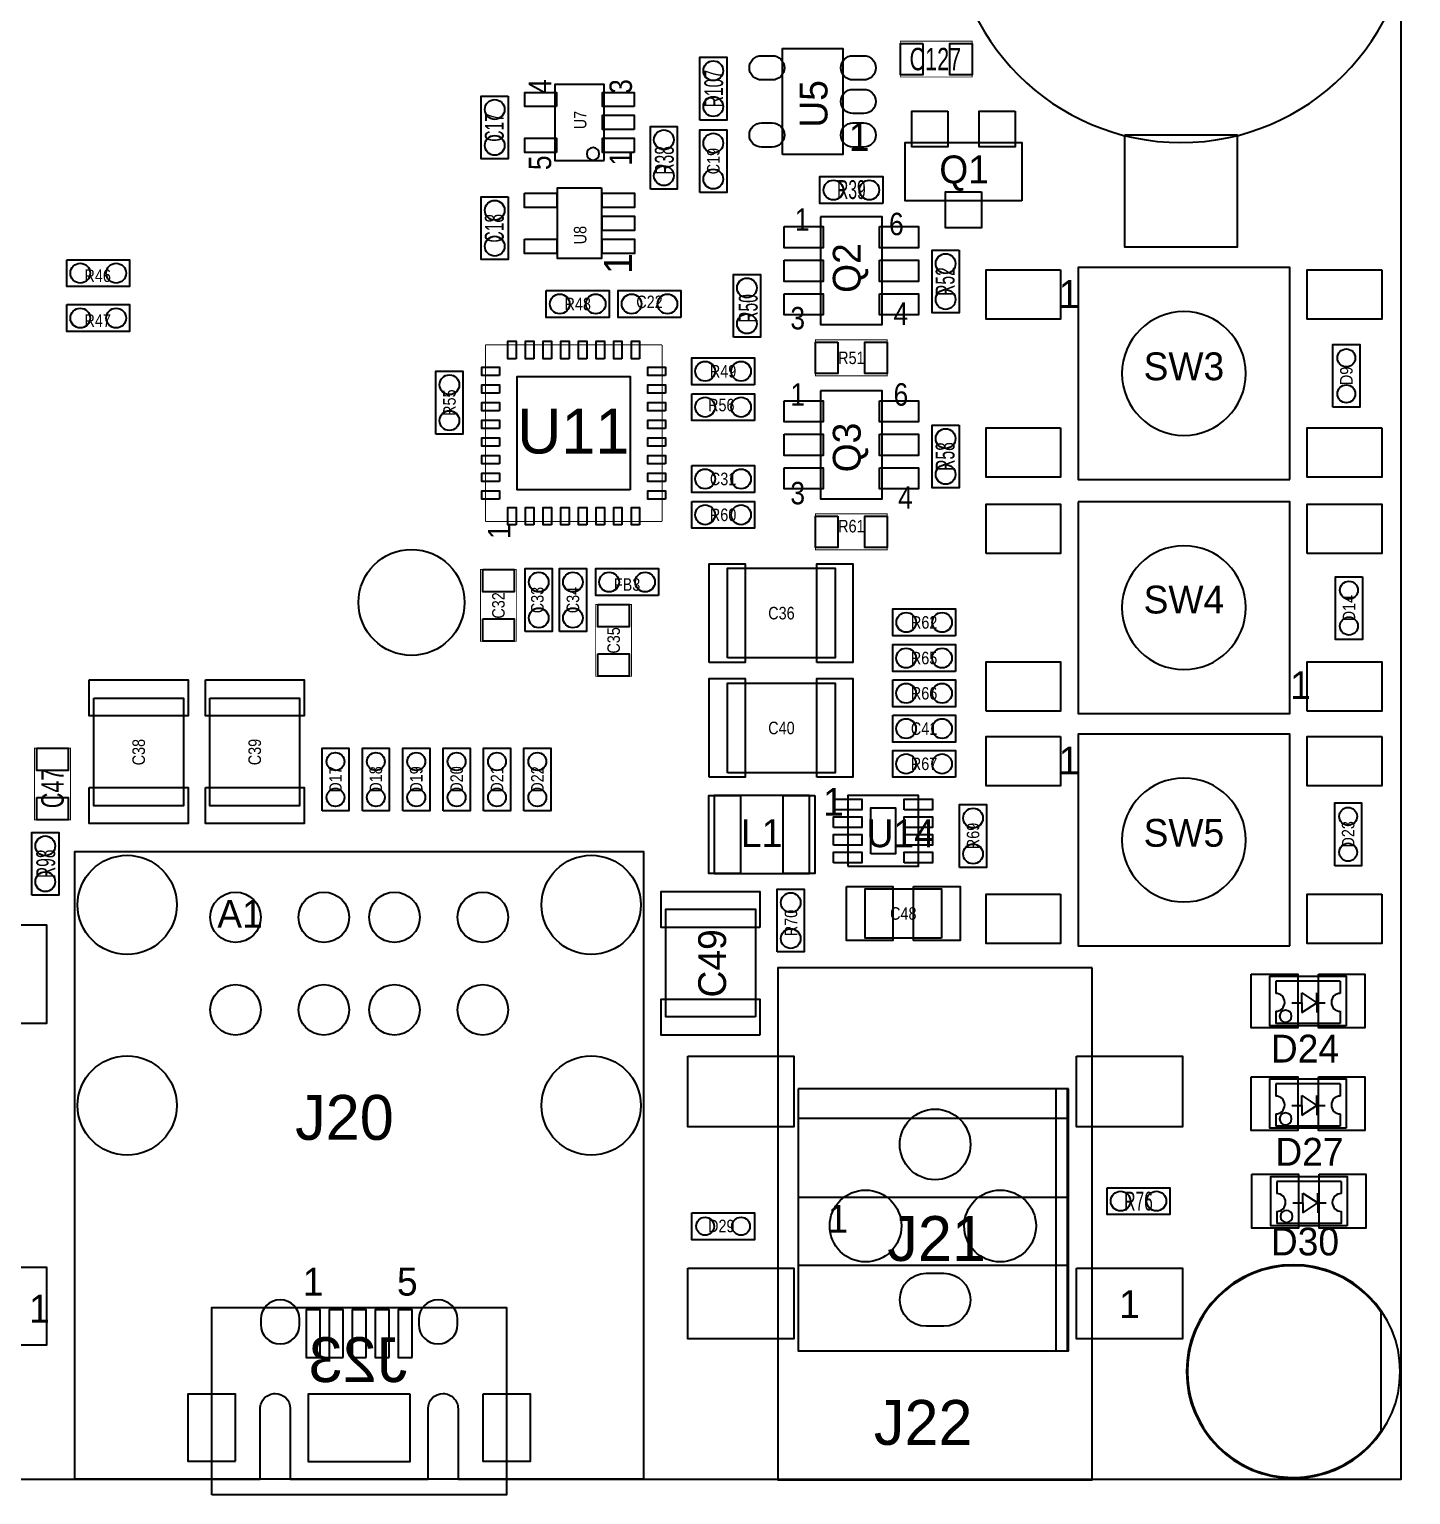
# Model space of a CAD drawing. Extents: x -5 to 100, y 0 to 70.
# Drawn here: x 61.17 to 100.27, y -0.44 to 41.05 of the extents above; entities that cross this region are included whole.
import ezdxf
from ezdxf.enums import TextEntityAlignment as Align

# ---------------------------------------------------------------- set-up
doc = ezdxf.new("R2010")
doc.units = 0
for name, color, linetype in [('BG_OUTLINE', 3, 'CONTINUOUS'), ('PG_ASSEMBLY_BOTTOM', 30, 'CONTINUOUS'), ('PG_ASSEMBLY_TOP', 23, 'CONTINUOUS'), ('PIN_BOTTOM', 211, 'CONTINUOUS'), ('PIN_TOP', 160, 'CONTINUOUS'), ('RD_ASSEMBLY_BOTTOM', 2, 'CONTINUOUS'), ('RD_ASSEMBLY_TOP', 2, 'CONTINUOUS')]:
    doc.layers.add(name, color=color, linetype=linetype)

msp = doc.modelspace()

# ---------------------------------------------------------------- linework, layer by layer
at = {"layer": 'BG_OUTLINE'}
for points in [[(74.915014, 0), (99.9998, 0), (99.9998, 70.006718)], [(0, 0), (66.406014, 0)]]:
    msp.add_lwpolyline(points, dxfattribs=at)
msp.add_lwpolyline([(65.505076, 0), (67.70497, 0), (67.70497, 1.999996, -0.414275), (68.130166, 2.424938, -0.414124), (68.555108, 1.999996), (68.555108, 0), (72.455024, 0), (72.455024, 1.999996, -0.414124), (72.879966, 2.424938, -0.414275), (73.305162, 1.999996), (73.305162, 0), (76.397866, 0)], format="xyb", dxfattribs=at)
at = {"layer": 'PG_ASSEMBLY_BOTTOM'}
msp.add_lwpolyline([(66.330068, -0.437388), (66.330068, 4.862576), (74.680064, 4.862576), (74.680064, -0.437388)], close=True, dxfattribs=at)
at = {"layer": 'PG_ASSEMBLY_TOP'}
for points in [[(100.273612, 44.34586, 1), (87.268812, 44.34586, 1)], [(77.304392, 37.525706, 1), (76.948792, 37.525706, 1)], [(95.6056, 31.3055, 1), (92.1004, 31.3055, 1)], [(95.6056, 24.6761, 1), (92.1004, 24.6761, 1)], [(95.6056, 18.0975, 1), (92.1004, 18.0975, 1)], [(96.902524, 13.108178, 1), (96.561656, 13.108178, 1)], [(96.902524, 10.20191, 1), (96.561656, 10.20191, 1)], [(96.929448, 7.4422, 1), (96.58858, 7.4422, 1)], [(99.97694, 3.048, 1), (93.92666, 3.048, 1)]]:
    msp.add_lwpolyline(points, format="xyb", close=True, dxfattribs=at)
at = {"layer": 'PG_ASSEMBLY_TOP', "const_width": 0.0254}
for points in [[(85.8266, 40.7162), (87.8586, 40.7162), (87.8586, 39.7002), (85.8266, 39.7002)], [(83.424014, 32.258), (85.456014, 32.258), (85.456014, 31.242), (83.424014, 31.242)], [(83.424014, 27.3304), (85.456014, 27.3304), (85.456014, 26.3144), (83.424014, 26.3144)], [(73.9394, 23.7236), (73.9394, 25.7556), (74.9554, 25.7556), (74.9554, 23.7236)], [(77.201014, 22.733), (77.201014, 24.765), (78.217014, 24.765), (78.217014, 22.733)], [(61.3156, 18.669), (61.3156, 20.701), (62.3316, 20.701), (62.3316, 18.669)]]:
    msp.add_lwpolyline(points, close=True, dxfattribs=at)
at = {"layer": 'PG_ASSEMBLY_TOP'}
for points in [[(80.149446, 38.481), (80.149446, 40.259), (80.911446, 40.259), (80.911446, 38.481)], [(82.49158, 37.508942), (82.49158, 40.506142), (84.19338, 40.506142), (84.19338, 37.508942)], [(77.445616, 37.339524), (77.445616, 39.489634), (76.045568, 39.489634), (76.045568, 37.339524)], [(74.724514, 39.161466), (74.724514, 37.383466), (73.962514, 37.383466), (73.962514, 39.161466)], [(78.750414, 36.5252), (78.750414, 38.3032), (79.512414, 38.3032), (79.512414, 36.5252)], [(80.149446, 36.429442), (80.149446, 38.207442), (80.911446, 38.207442), (80.911446, 36.429442)], [(89.266014, 36.195), (85.964014, 36.195), (85.964014, 37.846), (89.266014, 37.846)], [(77.370432, 36.561014), (77.370432, 34.559494), (76.120752, 34.559494), (76.120752, 36.561014)], [(85.329014, 36.1188), (83.551014, 36.1188), (83.551014, 36.8808), (85.329014, 36.8808)], [(74.724514, 36.307014), (74.724514, 34.529014), (73.962514, 34.529014), (73.962514, 36.307014)], [(83.564984, 35.738816), (83.564984, 32.688784), (85.315044, 32.688784), (85.315044, 35.738816)], [(62.228984, 34.526982), (64.006984, 34.526982), (64.006984, 33.764982), (62.228984, 33.764982)], [(87.488014, 34.798), (87.488014, 33.02), (86.726014, 33.02), (86.726014, 34.798)], [(81.100676, 32.332676), (81.100676, 34.110676), (81.862676, 34.110676), (81.862676, 32.332676)], [(96.8502, 28.3083), (96.8502, 34.3027), (90.8558, 34.3027), (90.8558, 28.3083)], [(75.804014, 33.655), (77.582014, 33.655), (77.582014, 32.893), (75.804014, 32.893)], [(79.614014, 32.893), (77.836014, 32.893), (77.836014, 33.655), (79.614014, 33.655)], [(62.228984, 33.256982), (64.006984, 33.256982), (64.006984, 32.494982), (62.228984, 32.494982)], [(98.070924, 30.348682), (98.070924, 32.126682), (98.832924, 32.126682), (98.832924, 30.348682)], [(81.696814, 30.988), (79.918814, 30.988), (79.918814, 31.75), (81.696814, 31.75)], [(72.679814, 29.591), (72.679814, 31.369), (73.441814, 31.369), (73.441814, 29.591)], [(79.918814, 30.734), (81.696814, 30.734), (81.696814, 29.972), (79.919068, 29.972)], [(83.564984, 30.811216), (83.564984, 27.761184), (85.315044, 27.761184), (85.315044, 30.811216)], [(87.488014, 29.845), (87.488014, 28.067), (86.726014, 28.067), (86.726014, 29.845)], [(79.918814, 28.702), (81.696814, 28.702), (81.696814, 27.94), (79.918814, 27.94)], [(79.918814, 27.686), (81.696814, 27.686), (81.696814, 26.924), (79.918814, 26.924)], [(90.8558, 27.6733), (90.8558, 21.6789), (96.8502, 21.6789), (96.8502, 27.6733)], [(75.2094, 24.003), (75.2094, 25.781), (75.9714, 25.781), (75.9714, 24.003)], [(76.1746, 24.003), (76.1746, 25.781), (76.9366, 25.781), (76.9366, 24.003)], [(78.979014, 25.019), (77.201014, 25.019), (77.201014, 25.781), (78.979014, 25.781)], [(80.935576, 23.25116), (80.935576, 25.79116), (83.983576, 25.79116), (83.983576, 23.25116)], [(98.906076, 25.5524), (98.906076, 23.7744), (98.144076, 23.7744), (98.144076, 25.5524)], [(87.389462, 23.877524), (85.611462, 23.877524), (85.611462, 24.639524), (87.389462, 24.639524)], [(87.386668, 22.868636), (85.608668, 22.868636), (85.608668, 23.630636), (87.386668, 23.630636)], [(80.935576, 19.99996), (80.935576, 22.53996), (83.983576, 22.53996), (83.983576, 19.99996)], [(85.608668, 22.632162), (87.386668, 22.632162), (87.386668, 21.870162), (85.608668, 21.870162)], [(62.993524, 22.109938), (65.533524, 22.109938), (65.533524, 19.061938), (62.993524, 19.061938)], [(66.27876, 22.112224), (68.81876, 22.112224), (68.81876, 19.064224), (66.27876, 19.064224)], [(85.608668, 21.633688), (87.386668, 21.633688), (87.386668, 20.871688), (85.608668, 20.871688)], [(96.8502, 15.1003), (96.8502, 21.0947), (90.8558, 21.0947), (90.8558, 15.1003)], [(69.454014, 18.923), (69.454014, 20.701), (70.216014, 20.701), (70.216014, 18.923)], [(70.597014, 18.923), (70.597014, 20.701), (71.359014, 20.701), (71.359014, 18.923)], [(71.740014, 18.923), (71.740014, 20.701), (72.502014, 20.701), (72.502014, 18.923)], [(72.883014, 18.923), (72.883014, 20.701), (73.645014, 20.701), (73.645014, 18.923)], [(74.026014, 18.923), (74.026014, 20.701), (74.788014, 20.701), (74.788014, 18.923)], [(75.169014, 18.923), (75.169014, 20.701), (75.931014, 20.701), (75.931014, 18.923)], [(87.386668, 19.873214), (85.608668, 19.873214), (85.608668, 20.635214), (87.386668, 20.635214)], [(83.254342, 19.354038), (80.554322, 19.354038), (80.554322, 17.154144), (83.254342, 17.154144)], [(84.33689, 17.35582), (86.336886, 17.35582), (86.336886, 19.355816), (84.33689, 19.355816)], [(87.503, 17.3228), (87.503, 19.1008), (88.265, 19.1008), (88.265, 17.3228)], [(98.121724, 17.369282), (98.121724, 19.147282), (98.883724, 19.147282), (98.883724, 17.369282)], [(61.2394, 16.5354), (61.2394, 18.3134), (62.0014, 18.3134), (62.0014, 16.5354)], [(62.455298, 0), (62.455298, 17.770094), (78.555342, 17.770094), (78.555342, 0)], [(82.341974, 14.927326), (82.341974, 16.705326), (83.103974, 16.705326), (83.103974, 14.927326)], [(86.989412, 15.31874), (84.830412, 15.31874), (84.830412, 16.71574), (86.989412, 16.71574)], [(81.722468, 13.092176), (79.182468, 13.092176), (79.182468, 16.140176), (81.722468, 16.140176)], [(91.260168, 14.478), (82.360008, 14.478), (82.360008, -0.02032), (91.260168, -0.02032)], [(98.44659, 12.841478), (96.28759, 12.841478), (96.28759, 14.238478), (98.44659, 14.238478)], [(98.44659, 9.93521), (96.28759, 9.93521), (96.28759, 11.33221), (98.44659, 11.33221)], [(82.936588, 11.056112), (82.936588, 3.639312), (90.556588, 3.639312), (90.556588, 11.056112)], [(90.581988, 11.056112), (90.226388, 11.056112), (90.226388, 3.639312), (90.581988, 3.639312)], [(98.473514, 7.1755), (96.314514, 7.1755), (96.314514, 8.5725), (98.473514, 8.5725)], [(91.679014, 8.255), (93.457014, 8.255), (93.457014, 7.493), (91.679014, 7.493)], [(79.918814, 7.5438), (81.696814, 7.5438), (81.696814, 6.7818), (79.918814, 6.7818)]]:
    msp.add_lwpolyline(points, close=True, dxfattribs=at)
at = {"layer": 'PG_ASSEMBLY_TOP', "const_width": 0.0254}
for points in [[(74.080878, 27.116278), (74.080878, 32.116522)], [(74.080878, 32.116522), (79.081122, 32.116522)], [(79.081122, 32.116522), (79.081122, 27.116278)], [(79.081122, 27.116278), (74.080878, 27.116278)]]:
    msp.add_lwpolyline(points, dxfattribs=at)
at = {"layer": 'PG_ASSEMBLY_TOP'}
for points in [[(98.28149, 14.098778), (96.45269, 14.098778)], [(96.45269, 14.098778), (96.45269, 13.755878)], [(97.18929, 13.489178), (97.18929, 13.768578)], [(97.18929, 13.768578), (97.62109, 13.489178)], [(97.62109, 13.489178), (97.62109, 13.768578)], [(98.28149, 14.098778), (98.28149, 13.755878)], [(96.90989, 13.489178), (97.18929, 13.489178)], [(97.18929, 13.489178), (97.18929, 13.209778)], [(97.18929, 13.209778), (97.62109, 13.489178)], [(97.62109, 13.489178), (97.84969, 13.489178)], [(97.62109, 13.489178), (97.62109, 13.209778)], [(96.45269, 13.247878), (96.45269, 12.904978)], [(98.28149, 12.904978), (96.45269, 12.904978)], [(98.28149, 13.247878), (98.28149, 12.904978)], [(98.28149, 11.19251), (96.45269, 11.19251)], [(96.45269, 11.19251), (96.45269, 10.84961)], [(97.18929, 10.58291), (97.18929, 10.86231)], [(97.18929, 10.86231), (97.62109, 10.58291)], [(97.62109, 10.58291), (97.62109, 10.86231)], [(98.28149, 11.19251), (98.28149, 10.84961)], [(96.90989, 10.58291), (97.18929, 10.58291)], [(97.18929, 10.58291), (97.18929, 10.30351)], [(97.18929, 10.30351), (97.62109, 10.58291)], [(97.62109, 10.58291), (97.84969, 10.58291)], [(97.62109, 10.58291), (97.62109, 10.30351)], [(90.556588, 10.116312), (90.556588, 10.217912), (82.936588, 10.217912), (82.936588, 7.982712), (90.556588, 7.982712), (90.556588, 6.052312), (82.961988, 6.052312)], [(96.45269, 10.34161), (96.45269, 9.99871)], [(98.28149, 9.99871), (96.45269, 9.99871)], [(98.28149, 10.34161), (98.28149, 9.99871)], [(98.308414, 8.4328), (96.479614, 8.4328)], [(96.479614, 8.4328), (96.479614, 8.0899)], [(98.308414, 8.4328), (98.308414, 8.0899)], [(97.216214, 7.8232), (97.216214, 8.1026)], [(97.216214, 8.1026), (97.648014, 7.8232)], [(97.648014, 7.8232), (97.648014, 8.1026)], [(96.479614, 7.5819), (96.479614, 7.239)], [(96.936814, 7.8232), (97.216214, 7.8232)], [(97.216214, 7.8232), (97.216214, 7.5438)], [(97.216214, 7.5438), (97.648014, 7.8232)], [(97.648014, 7.8232), (97.876614, 7.8232)], [(97.648014, 7.8232), (97.648014, 7.5438)]]:
    msp.add_lwpolyline(points, dxfattribs=at)
for points in [[(96.45269, 13.247878, 1), (96.45269, 13.755878)], [(98.28149, 13.755878, 1), (98.28149, 13.247878)], [(96.45269, 10.34161, 1), (96.45269, 10.84961)], [(98.28149, 10.84961, 1), (98.28149, 10.34161)], [(98.308414, 8.0899, 1), (98.308414, 7.5819), (98.308414, 7.239), (96.479614, 7.239)], [(96.479614, 7.5819, 1), (96.479614, 8.0899)]]:
    msp.add_lwpolyline(points, format="xyb", dxfattribs=at)
at = {"layer": 'PIN_BOTTOM'}
for points in [[(87.059008, 4.32943), (86.561168, 4.32943, -1), (86.561168, 5.83057), (87.059008, 5.83057, -1)], [(99.440238, 4.718304, 3.283618), (99.440238, 1.377188)], [(68.819776, 4.38023), (68.819776, 4.53009, 1), (67.719956, 4.53009), (67.719956, 4.38023, 1)], [(73.290176, 4.38023), (73.290176, 4.53009, 1), (72.190356, 4.53009), (72.190356, 4.38023, 1)]]:
    msp.add_lwpolyline(points, format="xyb", close=True, dxfattribs=at)
for points in [[(69.404484, 3.45059), (69.404484, 4.79933), (69.005704, 4.79933), (69.005704, 3.45059)], [(70.05447, 3.45059), (70.05447, 4.79933), (69.65569, 4.79933), (69.65569, 3.45059)], [(70.704456, 3.45059), (70.704456, 4.79933), (70.305676, 4.79933), (70.305676, 3.45059)], [(71.354442, 3.45059), (71.354442, 4.79933), (70.955662, 4.79933), (70.955662, 3.45059)], [(72.004428, 3.45059), (72.004428, 4.79933), (71.605648, 4.79933), (71.605648, 3.45059)], [(67.005708, 0.508), (67.005708, 2.40792), (65.655698, 2.40792), (65.655698, 0.508)], [(71.952866, 2.41046), (69.057266, 2.41046), (69.057266, 0.50546), (71.952866, 0.50546)], [(74.005059, 2.40792), (74.005059, 0.508), (75.355069, 0.508), (75.355069, 2.40792)]]:
    msp.add_lwpolyline(points, close=True, dxfattribs=at)
for centre, radius in [((71.986902, 24.824436), 1.499997), ((63.935356, 16.260064), 1.403985), ((77.075284, 16.260064), 1.403985), ((67.0052, 15.910052), 0.713994), ((69.505322, 15.910052), 0.713994), ((71.505318, 15.910052), 0.713994), ((74.00544, 15.910052), 0.713994), ((67.0052, 13.290042), 0.713994), ((69.505322, 13.290042), 0.713994), ((71.505318, 13.290042), 0.713994), ((74.00544, 13.290042), 0.713994), ((63.935356, 10.580116), 1.403985), ((77.075284, 10.580116), 1.403985), ((86.810088, 9.47928), 0.99949), ((84.841588, 7.169912), 1.016), ((88.651588, 7.169912), 1.016)]:
    msp.add_circle(centre, radius, dxfattribs=at)
at = {"layer": 'PIN_TOP'}
for points in [[(81.89468, 40.302942), (82.19948, 40.302942, -1), (82.19948, 39.617142), (81.89468, 39.617142, -1)], [(84.48548, 40.302942), (84.79028, 40.302942, -1), (84.79028, 39.617142), (84.48548, 39.617142, -1)], [(84.48548, 39.350442), (84.79028, 39.350442, -1), (84.79028, 38.664642), (84.48548, 38.664642, -1)], [(81.89468, 38.397942), (82.19948, 38.397942, -1), (82.19948, 37.712142), (81.89468, 37.712142, -1)], [(84.48548, 38.397942), (84.79028, 38.397942, -1), (84.79028, 37.712142), (84.48548, 37.712142, -1)], [(87.059008, 4.32943), (86.561168, 4.32943, -1), (86.561168, 5.83057), (87.059008, 5.83057, -1)], [(99.440238, 4.718304, 3.283618), (99.440238, 1.377188)], [(68.819776, 4.38023), (68.819776, 4.53009, 1), (67.719956, 4.53009), (67.719956, 4.38023, 1)], [(73.290176, 4.38023), (73.290176, 4.53009, 1), (72.190356, 4.53009), (72.190356, 4.38023, 1)]]:
    msp.add_lwpolyline(points, format="xyb", close=True, dxfattribs=at)
for points in [[(86.4616, 40.6527), (86.4616, 39.7637), (85.8266, 39.7637), (85.8266, 40.6527)], [(87.8586, 40.6527), (87.8586, 39.7637), (87.2236, 39.7637), (87.2236, 40.6527)], [(76.095733, 38.864921), (75.195811, 38.864921), (75.195811, 39.264971), (76.095733, 39.264971)], [(78.295373, 38.864921), (77.395451, 38.864921), (77.395451, 39.264971), (78.295373, 39.264971)], [(78.295373, 38.214681), (77.395451, 38.214681), (77.395451, 38.614731), (78.295373, 38.614731)], [(87.170514, 38.735), (87.170514, 37.719), (86.154514, 37.719), (86.154514, 38.735)], [(89.075514, 38.735), (89.075514, 37.719), (88.059514, 37.719), (88.059514, 38.735)], [(76.095733, 37.564441), (75.195811, 37.564441), (75.195811, 37.964491), (76.095733, 37.964491)], [(78.295373, 37.564441), (77.395451, 37.564441), (77.395451, 37.964491), (78.295373, 37.964491)], [(92.183712, 38.05936), (95.358712, 38.05936), (95.358712, 34.88436), (92.183712, 34.88436)], [(75.188572, 36.413694), (76.102972, 36.413694), (76.102972, 36.007294), (75.188572, 36.007294)], [(77.388212, 36.413694), (78.302612, 36.413694), (78.302612, 36.007294), (77.388212, 36.007294)], [(88.123014, 36.449), (88.123014, 35.433), (87.107014, 35.433), (87.107014, 36.449)], [(77.388212, 35.763454), (78.302612, 35.763454), (78.302612, 35.357054), (77.388212, 35.357054)], [(82.540094, 35.46348), (83.639914, 35.46348), (83.639914, 34.86404), (82.540094, 34.86404)], [(85.240114, 35.46348), (86.339934, 35.46348), (86.339934, 34.86404), (85.240114, 34.86404)], [(75.188572, 35.113214), (76.102972, 35.113214), (76.102972, 34.706814), (75.188572, 34.706814)], [(77.388212, 35.113214), (78.302612, 35.113214), (78.302612, 34.706814), (77.388212, 34.706814)], [(82.540094, 34.51352), (83.639914, 34.51352), (83.639914, 33.91408), (82.540094, 33.91408)], [(85.240114, 34.51352), (86.339934, 34.51352), (86.339934, 33.91408), (85.240114, 33.91408)], [(90.3605, 34.2392), (90.3605, 32.8422), (88.2523, 32.8422), (88.2523, 34.2392)], [(99.4537, 34.2392), (99.4537, 32.8422), (97.3455, 32.8422), (97.3455, 34.2392)], [(82.540094, 33.56356), (83.639914, 33.56356), (83.639914, 32.96412), (82.540094, 32.96412)], [(85.240114, 33.56356), (86.339934, 33.56356), (86.339934, 32.96412), (85.240114, 32.96412)], [(74.946002, 31.716345), (74.715878, 31.716345), (74.715878, 32.216471), (74.946002, 32.216471)], [(75.446128, 31.716345), (75.216004, 31.716345), (75.216004, 32.216471), (75.446128, 32.216471)], [(75.946, 31.716345), (75.715876, 31.716345), (75.715876, 32.216471), (75.946, 32.216471)], [(76.446126, 31.716345), (76.216002, 31.716345), (76.216002, 32.216471), (76.446126, 32.216471)], [(76.945998, 31.716345), (76.715874, 31.716345), (76.715874, 32.216471), (76.945998, 32.216471)], [(77.446124, 31.716345), (77.216, 31.716345), (77.216, 32.216471), (77.446124, 32.216471)], [(77.945996, 31.716345), (77.715872, 31.716345), (77.715872, 32.216471), (77.945996, 32.216471)], [(78.446122, 31.716345), (78.215998, 31.716345), (78.215998, 32.216471), (78.446122, 32.216471)], [(84.059014, 32.1945), (84.059014, 31.3055), (83.424014, 31.3055), (83.424014, 32.1945)], [(85.456014, 32.1945), (85.456014, 31.3055), (84.821014, 31.3055), (84.821014, 32.1945)], [(74.481055, 31.251398), (73.980929, 31.251398), (73.980929, 31.481522), (74.481055, 31.481522)], [(78.180946, 28.016454), (74.981054, 28.016454), (74.981054, 31.216346), (78.180946, 31.216346)], [(79.181071, 31.251398), (78.680945, 31.251398), (78.680945, 31.481522), (79.181071, 31.481522)], [(74.481055, 30.751272), (73.980929, 30.751272), (73.980929, 30.981396), (74.481055, 30.981396)], [(79.181071, 30.751272), (78.680945, 30.751272), (78.680945, 30.981396), (79.181071, 30.981396)], [(74.481055, 30.2514), (73.980929, 30.2514), (73.980929, 30.481524), (74.481055, 30.481524)], [(79.181071, 30.2514), (78.680945, 30.2514), (78.680945, 30.481524), (79.181071, 30.481524)], [(82.540094, 30.53588), (83.639914, 30.53588), (83.639914, 29.93644), (82.540094, 29.93644)], [(85.240114, 30.53588), (86.339934, 30.53588), (86.339934, 29.93644), (85.240114, 29.93644)], [(74.481055, 29.751274), (73.980929, 29.751274), (73.980929, 29.981398), (74.481055, 29.981398)], [(79.181071, 29.751274), (78.680945, 29.751274), (78.680945, 29.981398), (79.181071, 29.981398)], [(74.481055, 29.251402), (73.980929, 29.251402), (73.980929, 29.481526), (74.481055, 29.481526)], [(79.181071, 29.251402), (78.680945, 29.251402), (78.680945, 29.481526), (79.181071, 29.481526)], [(82.540094, 29.58592), (83.639914, 29.58592), (83.639914, 28.98648), (82.540094, 28.98648)], [(85.240114, 29.58592), (86.339934, 29.58592), (86.339934, 28.98648), (85.240114, 28.98648)], [(90.3605, 29.7688), (90.3605, 28.3718), (88.2523, 28.3718), (88.2523, 29.7688)], [(99.4537, 29.7688), (99.4537, 28.3718), (97.3455, 28.3718), (97.3455, 29.7688)], [(74.481055, 28.751276), (73.980929, 28.751276), (73.980929, 28.9814), (74.481055, 28.9814)], [(79.181071, 28.751276), (78.680945, 28.751276), (78.680945, 28.9814), (79.181071, 28.9814)], [(82.540094, 28.63596), (83.639914, 28.63596), (83.639914, 28.03652), (82.540094, 28.03652)], [(85.240114, 28.63596), (86.339934, 28.63596), (86.339934, 28.03652), (85.240114, 28.03652)], [(74.481055, 28.251404), (73.980929, 28.251404), (73.980929, 28.481528), (74.481055, 28.481528)], [(79.181071, 28.251404), (78.680945, 28.251404), (78.680945, 28.481528), (79.181071, 28.481528)], [(74.481055, 27.751278), (73.980929, 27.751278), (73.980929, 27.981402), (74.481055, 27.981402)], [(79.181071, 27.751278), (78.680945, 27.751278), (78.680945, 27.981402), (79.181071, 27.981402)], [(74.946002, 27.016329), (74.715878, 27.016329), (74.715878, 27.516455), (74.946002, 27.516455)], [(75.446128, 27.016329), (75.216004, 27.016329), (75.216004, 27.516455), (75.446128, 27.516455)], [(75.946, 27.016329), (75.715876, 27.016329), (75.715876, 27.516455), (75.946, 27.516455)], [(76.446126, 27.016329), (76.216002, 27.016329), (76.216002, 27.516455), (76.446126, 27.516455)], [(76.945998, 27.016329), (76.715874, 27.016329), (76.715874, 27.516455), (76.945998, 27.516455)], [(77.446124, 27.016329), (77.216, 27.016329), (77.216, 27.516455), (77.446124, 27.516455)], [(77.945996, 27.016329), (77.715872, 27.016329), (77.715872, 27.516455), (77.945996, 27.516455)], [(78.446122, 27.016329), (78.215998, 27.016329), (78.215998, 27.516455), (78.446122, 27.516455)], [(88.2523, 26.2128), (88.2523, 27.6098), (90.3605, 27.6098), (90.3605, 26.2128)], [(97.3455, 26.2128), (97.3455, 27.6098), (99.4537, 27.6098), (99.4537, 26.2128)], [(84.059014, 27.2669), (84.059014, 26.3779), (83.424014, 26.3779), (83.424014, 27.2669)], [(85.456014, 27.2669), (85.456014, 26.3779), (84.821014, 26.3779), (84.821014, 27.2669)], [(74.0029, 25.7556), (74.8919, 25.7556), (74.8919, 25.1206), (74.0029, 25.1206)], [(80.414876, 23.12416), (80.414876, 25.91816), (81.430876, 25.91816), (81.430876, 23.12416)], [(83.462876, 23.12416), (83.462876, 25.91816), (84.478876, 25.91816), (84.478876, 23.12416)], [(77.264514, 24.765), (78.153514, 24.765), (78.153514, 24.13), (77.264514, 24.13)], [(74.0029, 24.3586), (74.8919, 24.3586), (74.8919, 23.7236), (74.0029, 23.7236)], [(77.264514, 23.368), (78.153514, 23.368), (78.153514, 22.733), (77.264514, 22.733)], [(88.2523, 21.7424), (88.2523, 23.1394), (90.3605, 23.1394), (90.3605, 21.7424)], [(97.3455, 21.7424), (97.3455, 23.1394), (99.4537, 23.1394), (99.4537, 21.7424)], [(62.866524, 22.630638), (65.660524, 22.630638), (65.660524, 21.614638), (62.866524, 21.614638)], [(66.15176, 22.632924), (68.94576, 22.632924), (68.94576, 21.616924), (66.15176, 21.616924)], [(80.414876, 19.87296), (80.414876, 22.66696), (81.430876, 22.66696), (81.430876, 19.87296)], [(83.462876, 19.87296), (83.462876, 22.66696), (84.478876, 22.66696), (84.478876, 19.87296)], [(90.3605, 21.0312), (90.3605, 19.6342), (88.2523, 19.6342), (88.2523, 21.0312)], [(99.4537, 21.0312), (99.4537, 19.6342), (97.3455, 19.6342), (97.3455, 21.0312)], [(61.3791, 20.701), (62.2681, 20.701), (62.2681, 20.066), (61.3791, 20.066)], [(62.866524, 19.582638), (65.660524, 19.582638), (65.660524, 18.566638), (62.866524, 18.566638)], [(66.15176, 19.584924), (68.94576, 19.584924), (68.94576, 18.568924), (66.15176, 18.568924)], [(61.3791, 19.304), (62.2681, 19.304), (62.2681, 18.669), (61.3791, 18.669)], [(81.304257, 19.353911), (81.304257, 17.154017), (80.404335, 17.154017), (80.404335, 19.353911)], [(83.404329, 19.353911), (83.404329, 17.154017), (82.504407, 17.154017), (82.504407, 19.353911)], [(83.93684, 18.955766), (83.93684, 19.25574), (84.73694, 19.25574), (84.73694, 18.955766)], [(85.936836, 18.955766), (85.936836, 19.25574), (86.736936, 19.25574), (86.736936, 18.955766)], [(83.93684, 18.45564), (83.93684, 18.755614), (84.73694, 18.755614), (84.73694, 18.45564)], [(84.986876, 17.705832), (84.986876, 19.005804), (85.6869, 19.005804), (85.6869, 17.705832)], [(85.936836, 18.45564), (85.936836, 18.755614), (86.736936, 18.755614), (86.736936, 18.45564)], [(83.93684, 17.955768), (83.93684, 18.255742), (84.73694, 18.255742), (84.73694, 17.955768)], [(85.936836, 17.955768), (85.936836, 18.255742), (86.736936, 18.255742), (86.736936, 17.955768)], [(83.93684, 17.455642), (83.93684, 17.755616), (84.73694, 17.755616), (84.73694, 17.455642)], [(85.936836, 17.455642), (85.936836, 17.755616), (86.736936, 17.755616), (86.736936, 17.455642)], [(81.849468, 15.619476), (79.055468, 15.619476), (79.055468, 16.635476), (81.849468, 16.635476)], [(84.297012, 16.77924), (85.617812, 16.77924), (85.617812, 15.25524), (84.297012, 15.25524)], [(86.202012, 16.77924), (87.522812, 16.77924), (87.522812, 15.25524), (86.202012, 15.25524)], [(90.3605, 16.5608), (90.3605, 15.1638), (88.2523, 15.1638), (88.2523, 16.5608)], [(99.4537, 16.5608), (99.4537, 15.1638), (97.3455, 15.1638), (97.3455, 16.5608)], [(58.862976, 15.6972), (61.656976, 15.6972), (61.656976, 12.9032), (58.862976, 12.9032)], [(95.75419, 14.301978), (97.07499, 14.301978), (97.07499, 12.777978), (95.75419, 12.777978)], [(97.65919, 14.301978), (98.97999, 14.301978), (98.97999, 12.777978), (97.65919, 12.777978)], [(81.849468, 12.571476), (79.055468, 12.571476), (79.055468, 13.587476), (81.849468, 13.587476)], [(79.811118, 11.97737), (82.810858, 11.97737), (82.810858, 9.97839), (79.811118, 9.97839)], [(90.809318, 11.97737), (93.809058, 11.97737), (93.809058, 9.97839), (90.809318, 9.97839)], [(95.75419, 11.39571), (97.07499, 11.39571), (97.07499, 9.87171), (95.75419, 9.87171)], [(97.65919, 11.39571), (98.97999, 11.39571), (98.97999, 9.87171), (97.65919, 9.87171)], [(95.781114, 8.636), (97.101914, 8.636), (97.101914, 7.112), (95.781114, 7.112)], [(97.686114, 8.636), (99.006914, 8.636), (99.006914, 7.112), (97.686114, 7.112)], [(58.862976, 6.005068), (61.656976, 6.005068), (61.656976, 3.795268), (58.862976, 3.795268)], [(79.811118, 5.97789), (82.810858, 5.97789), (82.810858, 3.97891), (79.811118, 3.97891)], [(90.809318, 5.97789), (93.809058, 5.97789), (93.809058, 3.97891), (90.809318, 3.97891)], [(67.005708, 0.508), (67.005708, 2.40792), (65.655698, 2.40792), (65.655698, 0.508)], [(74.005059, 2.40792), (74.005059, 0.508), (75.355069, 0.508), (75.355069, 2.40792)]]:
    msp.add_lwpolyline(points, close=True, dxfattribs=at)
for centre, radius in [((80.530446, 39.878), 0.2794), ((74.343514, 38.780466), 0.2794), ((80.530446, 38.862), 0.2794), ((79.131414, 37.9222), 0.2794), ((74.343514, 37.764466), 0.2794), ((80.530446, 37.826442), 0.2794), ((79.131414, 36.9062), 0.2794), ((80.530446, 36.810442), 0.2794), ((83.932014, 36.4998), 0.2794), ((84.948014, 36.4998), 0.2794), ((74.343514, 35.926014), 0.2794), ((74.343514, 34.910014), 0.2794), ((87.107014, 34.417), 0.2794), ((62.609984, 34.145982), 0.2794), ((63.625984, 34.145982), 0.2794), ((81.481676, 33.729676), 0.2794), ((87.107014, 33.401), 0.2794), ((76.185014, 33.274), 0.2794), ((77.201014, 33.274), 0.2794), ((78.217014, 33.274), 0.2794), ((79.233014, 33.274), 0.2794), ((62.609984, 32.875982), 0.2794), ((63.625984, 32.875982), 0.2794), ((81.481676, 32.713676), 0.2794), ((98.451924, 31.745682), 0.254), ((80.299814, 31.369), 0.2794), ((81.315814, 31.369), 0.2794), ((73.060814, 30.988), 0.2794), ((98.451924, 30.729682), 0.254), ((80.299814, 30.353), 0.2794), ((81.315814, 30.353), 0.2794), ((73.060814, 29.972), 0.2794), ((87.107014, 29.464), 0.2794), ((87.107014, 28.448), 0.2794), ((80.299814, 28.321), 0.2794), ((81.315814, 28.321), 0.2794), ((80.299814, 27.305), 0.2794), ((81.315814, 27.305), 0.2794), ((71.986902, 24.824436), 1.499997), ((75.5904, 25.4), 0.2794), ((76.5556, 25.4), 0.2794), ((77.582014, 25.4), 0.2794), ((78.598014, 25.4), 0.2794), ((98.525076, 25.1714), 0.254), ((75.5904, 24.384), 0.2794), ((76.5556, 24.384), 0.2794), ((85.992462, 24.258524), 0.2794), ((87.008462, 24.258524), 0.2794), ((98.525076, 24.1554), 0.254), ((85.989668, 23.249636), 0.2794), ((87.005668, 23.249636), 0.2794), ((85.989668, 22.251162), 0.2794), ((87.005668, 22.251162), 0.2794), ((85.989668, 21.252688), 0.2794), ((87.005668, 21.252688), 0.2794), ((69.835014, 20.32), 0.254), ((70.978014, 20.32), 0.254), ((72.121014, 20.32), 0.254), ((73.264014, 20.32), 0.254), ((74.407014, 20.32), 0.254), ((75.550014, 20.32), 0.254), ((85.989668, 20.254214), 0.2794), ((87.005668, 20.254214), 0.2794), ((69.835014, 19.304), 0.254), ((70.978014, 19.304), 0.254), ((72.121014, 19.304), 0.254), ((73.264014, 19.304), 0.254), ((74.407014, 19.304), 0.254), ((75.550014, 19.304), 0.254), ((87.884, 18.7198), 0.2794), ((98.502724, 18.766282), 0.254), ((61.6204, 17.9324), 0.2794), ((87.884, 17.7038), 0.2794), ((98.502724, 17.750282), 0.254), ((63.935356, 16.260064), 1.403985), ((77.075284, 16.260064), 1.403985), ((61.6204, 16.9164), 0.2794), ((67.0052, 15.910052), 0.713994), ((69.505322, 15.910052), 0.713994), ((71.505318, 15.910052), 0.713994), ((74.00544, 15.910052), 0.713994), ((82.722974, 16.324326), 0.2794), ((82.722974, 15.308326), 0.2794), ((67.0052, 13.290042), 0.713994), ((69.505322, 13.290042), 0.713994), ((71.505318, 13.290042), 0.713994), ((74.00544, 13.290042), 0.713994), ((63.935356, 10.580116), 1.403985), ((77.075284, 10.580116), 1.403985), ((86.810088, 9.47928), 0.99949), ((84.841588, 7.169912), 1.016), ((88.651588, 7.169912), 1.016), ((92.060014, 7.874), 0.2794), ((93.076014, 7.874), 0.2794), ((80.299814, 7.1628), 0.254), ((81.315814, 7.1628), 0.254)]:
    msp.add_circle(centre, radius, dxfattribs=at)

# ---------------------------------------------------------------- texts
at = {"layer": 'PG_ASSEMBLY_BOTTOM'}
for s, p in [('1', (68.907914, 5.198618)), ('5', (71.574914, 5.198618))]:
    msp.add_text(s, height=0.7874, dxfattribs=at).set_placement(p)
at = {"layer": 'PG_ASSEMBLY_TOP', "width": 0.88}
for s, p in [('4', (75.941174, 39.430706)), ('3', (78.227428, 39.430706)), ('5', (75.941174, 37.271706)), ('1', (78.227428, 37.398706))]:
    msp.add_text(s, height=0.635, rotation=90, dxfattribs=at).set_placement(p, align=Align.CENTER)
at = {"layer": 'PG_ASSEMBLY_TOP'}
for s, p in [('1', (84.3661, 37.608764)), ('A1', (66.488564, 15.611602)), ('1', (83.766914, 6.976618)), ('1', (61.160914, 4.436618)), ('1', (92.021914, 4.563364))]:
    msp.add_text(s, height=0.7874, dxfattribs=at).set_placement(p)
at = {"layer": 'PG_ASSEMBLY_TOP', "width": 0.88}
for s, p in [('1', (82.839814, 35.348418)), ('6', (85.506814, 35.221418)), ('3', (82.712814, 32.554418)), ('4', (85.633814, 32.681418)), ('1', (82.712814, 30.395418)), ('6', (85.633814, 30.395418)), ('3', (82.712814, 27.601418)), ('4', (85.760814, 27.474418))]:
    msp.add_text(s, height=0.635, dxfattribs=at).set_placement(p)
at = {"layer": 'PG_ASSEMBLY_TOP'}
msp.add_text('1', height=0.7874, rotation=90, dxfattribs=at).set_placement((78.225396, 34.1249))
for p in [(90.6018, 33.163002), (97.155, 22.088602), (90.6018, 19.955002), (83.932014, 18.7833)]:
    msp.add_text('1', height=0.7874, dxfattribs=at).set_placement(p, align=Align.CENTER)
at = {"layer": 'PG_ASSEMBLY_TOP', "width": 0.88}
msp.add_text('1', height=0.635, rotation=90, dxfattribs=at).set_placement((74.786236, 26.6192))
at = {"layer": 'RD_ASSEMBLY_BOTTOM', "text_generation_flag": 2, "width": 1.02}
msp.add_text('J23', height=1.27, dxfattribs=at).set_placement((70.470014, 2.751582), align=Align.CENTER)
at = {"layer": 'RD_ASSEMBLY_TOP'}
for s, height, width, p in [('C127', 0.635, 0.72, (86.8172, 39.8907)), ('R39', 0.5334, 0.619048, (84.440014, 36.2458)), ('R46', 0.3556, 0.857143, (63.104014, 33.8963)), ('R48', 0.3556, 0.857143, (76.693014, 33.0962)), ('C22', 0.3556, 0.857143, (78.725014, 33.155382)), ('R47', 0.3556, 0.857143, (63.104014, 32.6263)), ('R49', 0.3556, 0.857143, (80.807814, 31.1912)), ('R51', 0.3556, 0.857143, (84.440014, 31.5722)), ('U11', 1.27, 1.02, (76.566014, 29.040582)), ('R56', 0.3556, 0.857143, (80.757014, 30.234382)), ('C31', 0.3556, 0.857143, (80.807814, 28.1432)), ('R60', 0.3556, 0.857143, (80.807814, 27.1272)), ('R61', 0.3556, 0.857143, (84.440014, 26.805636)), ('FB3', 0.3556, 0.857143, (78.090014, 25.154382)), ('C36', 0.3556, 0.857143, (82.459576, 24.34336)), ('R62', 0.3556, 0.857143, (86.500462, 24.080724)), ('R65', 0.3556, 0.857143, (86.497668, 23.071836)), ('R66', 0.3556, 0.857143, (86.497668, 22.073362)), ('C40', 0.3556, 0.857143, (82.459576, 21.09216)), ('C41', 0.3556, 0.857143, (86.497668, 21.074888)), ('R67', 0.3556, 0.857143, (86.497668, 20.076414)), ('C48', 0.3556, 0.857143, (85.909912, 15.83944)), ('J20', 1.27, 1.02, (70.089014, 9.609582)), ('R76', 0.5334, 0.619048, (92.568014, 7.6073)), ('J21', 1.27, 1.02, (86.853014, 6.180582)), ('D29', 0.3556, 0.857143, (80.757014, 6.993382)), ('J22', 1.27, 1.02, (86.472014, 0.973582))]:
    msp.add_text(s, height=height, dxfattribs=dict(at, width=width)).set_placement(p, align=Align.CENTER)
for s, height, width, p in [('R107', 0.5334, 0.619048, (80.809846, 39.37)), ('C17', 0.5334, 0.619048, (74.597514, 38.272466)), ('U7', 0.3556, 0.857143, (76.938632, 38.481)), ('R38', 0.5334, 0.619048, (79.410814, 37.338)), ('C19', 0.3556, 0.857143, (80.708246, 37.318442)), ('C18', 0.5334, 0.619048, (74.597514, 35.418014)), ('R52', 0.5334, 0.619048, (87.361014, 33.909)), ('R50', 0.5334, 0.619048, (81.785714, 33.147)), ('D9', 0.3556, 0.857143, (98.629724, 31.237682)), ('R55', 0.3556, 0.857143, (73.238614, 30.48)), ('R58', 0.5334, 0.619048, (87.361014, 28.956)), ('C32', 0.3556, 0.857143, (74.6252, 24.7396)), ('C33', 0.3556, 0.857143, (75.727814, 24.892)), ('C34', 0.3556, 0.857143, (76.7334, 24.892)), ('D14', 0.3556, 0.857143, (98.702876, 24.6634)), ('C35', 0.3556, 0.857143, (77.886814, 23.749)), ('C38', 0.3556, 0.857143, (64.441324, 20.585938)), ('C39', 0.3556, 0.857143, (67.72656, 20.588224)), ('C47', 0.635, 0.72, (62.1411, 19.558)), ('D17', 0.3556, 0.857143, (70.012814, 19.812)), ('D18', 0.3556, 0.857143, (71.155814, 19.812)), ('D19', 0.3556, 0.857143, (72.298814, 19.812)), ('D20', 0.3556, 0.857143, (73.441814, 19.812)), ('D21', 0.3556, 0.857143, (74.584814, 19.812)), ('D22', 0.3556, 0.857143, (75.727814, 19.812)), ('R69', 0.3556, 0.857143, (88.0618, 18.2118)), ('D23', 0.3556, 0.857143, (98.680524, 18.258282)), ('R98', 0.5334, 0.619048, (61.8998, 17.4244)), ('R70', 0.3556, 0.857143, (82.907632, 15.748))]:
    msp.add_text(s, height=height, rotation=90, dxfattribs=dict(at, width=width)).set_placement(p, align=Align.CENTER)
for s, p in [('U5', (83.76285, 38.9382)), ('Q2', (84.702396, 34.29)), ('Q3', (84.702396, 29.21)), ('C49', (80.892396, 14.605))]:
    msp.add_text(s, height=0.7874, rotation=90, dxfattribs=at).set_placement(p, align=Align.CENTER)
for s, p in [('Q1', (86.929214, 36.6903)), ('D24', (96.314514, 11.7983)), ('D27', (96.441514, 8.8773)), ('D30', (96.314514, 6.3373))]:
    msp.add_text(s, height=0.7874, dxfattribs=at).set_placement(p)
at = {"layer": 'RD_ASSEMBLY_TOP', "width": 0.857143}
msp.add_text('U8', height=0.3556, rotation=90, dxfattribs=at).set_placement((76.938632, 34.9631))
at = {"layer": 'RD_ASSEMBLY_TOP'}
for s, p in [('SW3', (93.853, 31.115)), ('SW4', (93.853, 24.511)), ('L1', (81.900014, 17.898618)), ('U14', (85.837014, 17.8943)), ('SW5', (93.853, 17.907))]:
    msp.add_text(s, height=0.7874, dxfattribs=at).set_placement(p, align=Align.CENTER)

doc.saveas('drawing.dxf')
